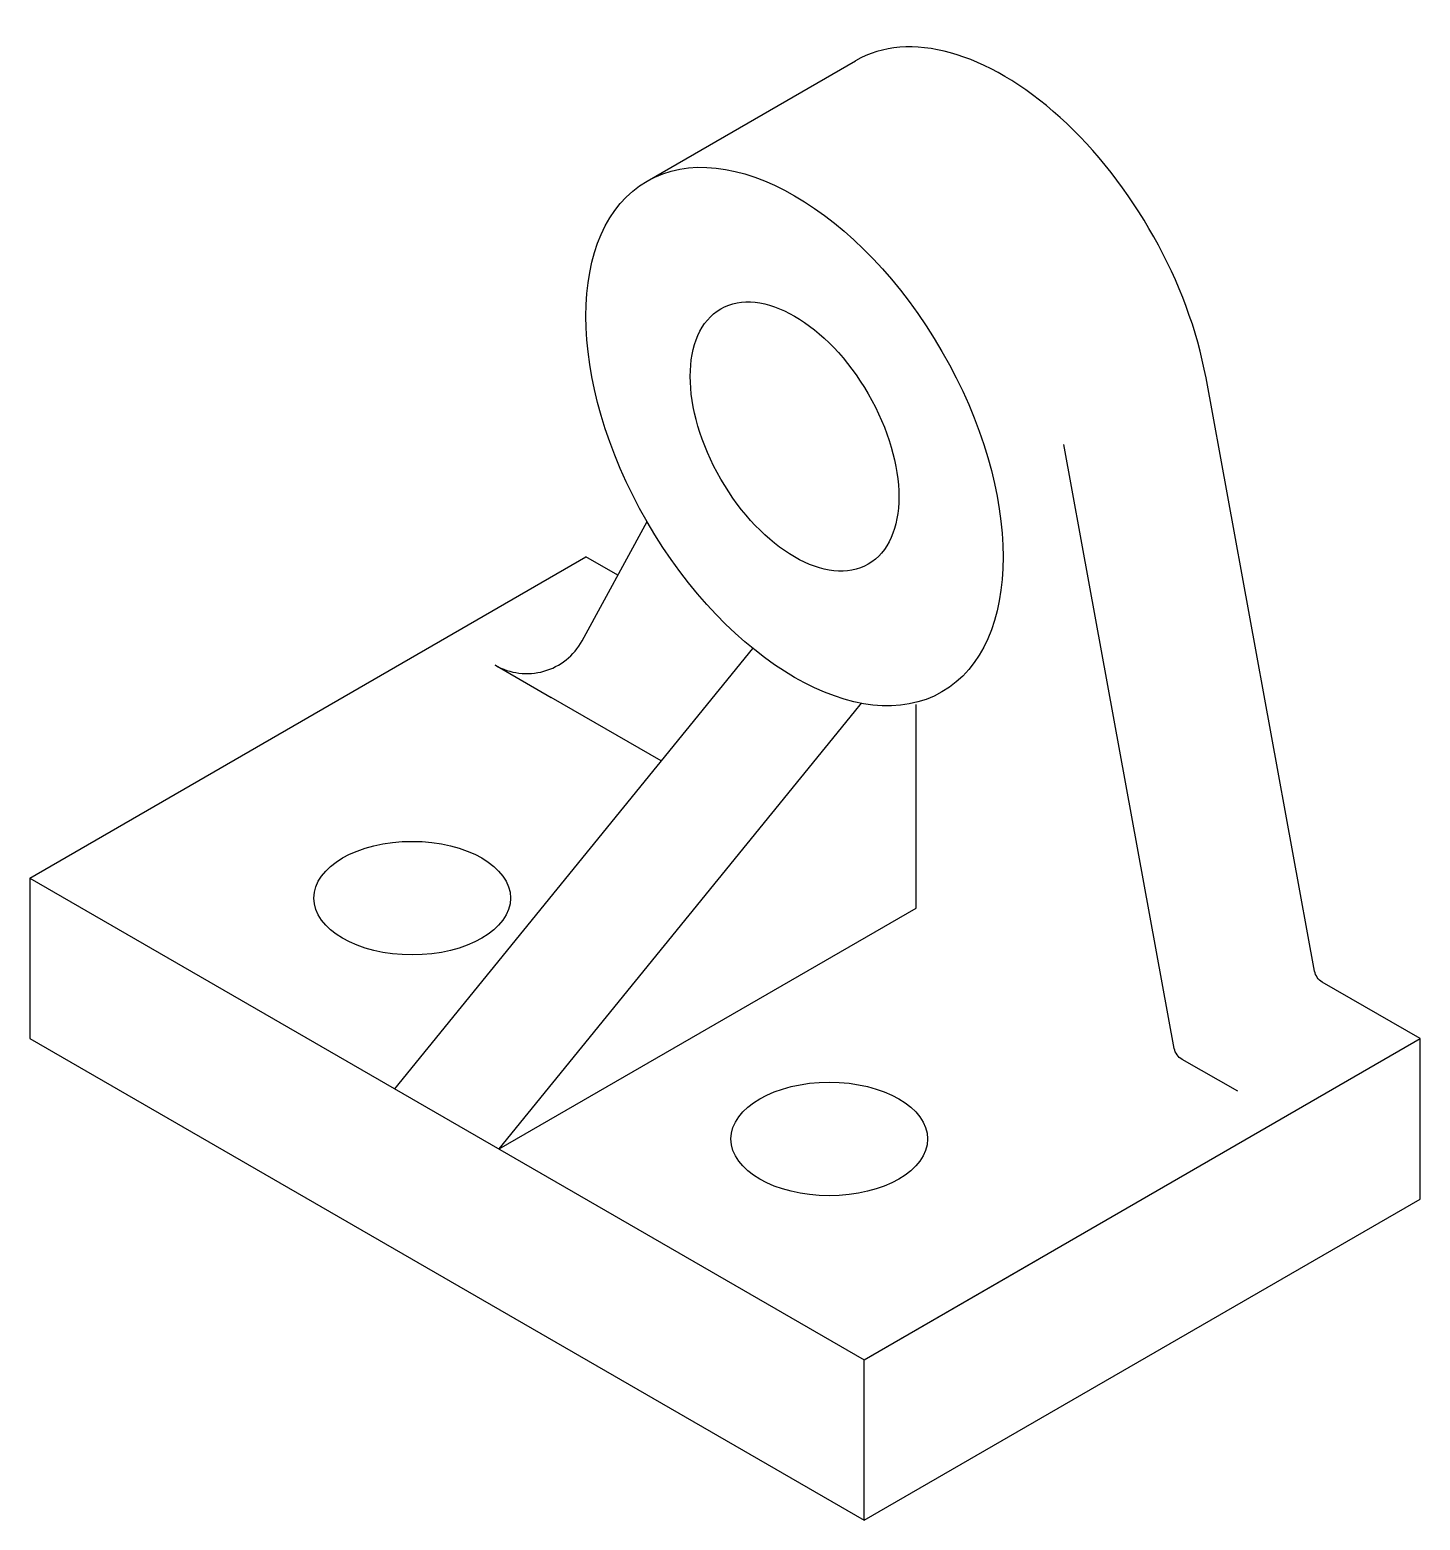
# Model space of a CAD drawing. Header units: millimetres. Extents: x 109 to 282, y 46 to 232.
import ezdxf

# ---------------------------------------------------------------- set-up
doc = ezdxf.new("R2010")
doc.units = ezdxf.units.MM
doc.header["$MEASUREMENT"] = 0

msp = doc.modelspace()

# ---------------------------------------------------------------- linework, layer by layer
at = {"color": 9, "true_color": 0xc7c8ca}
for p, q in [((185.97, 213.27), (211.95, 228.27)), ((241.1, 162.94), (237.89, 180.44)), ((154.54, 100.2), (199.14, 155.06)), ((167.07, 152.97), (174.03, 148.95)), ((167.53, 92.7), (211.8, 147.15)), ((211.8, 147.15), (212.68, 148.23)), ((219.5, 122.7), (219.5, 148.07))]:
    msp.add_line(p, q, dxfattribs=at)
for p, q in [((109.08, 126.45), (178.36, 166.45)), ((182.32, 164.17), (178.35, 166.46)), ((109.08, 126.45), (213, 66.45)), ((109.08, 126.45), (109.08, 106.45)), ((109.08, 106.45), (213, 46.45)), ((213, 66.45), (282.28, 106.45)), ((282.28, 86.45), (282.28, 106.45)), ((213, 46.45), (282.28, 86.45)), ((213, 66.45), (234.65, 78.95)), ((213, 46.45), (213, 66.45))]:
    msp.add_line(p, q)
at = {"color": 7, "true_color": 0xffffff}
for p, q in [((187.74, 141.04), (174.03, 148.95)), ((167.53, 92.7), (219.5, 122.7))]:
    msp.add_line(p, q, dxfattribs=at)
at = {"color": 9, "true_color": 0xc7c8ca}
for points in [[(282.28, 106.45), (270.09, 113.49, -0.220006), (269.13, 114.86), (255.61, 188.75)], [(167.02, 153), (167.07, 152.97, 0.421357), (177.88, 156.01), (185.97, 170.85)], [(259.58, 99.9), (252.63, 103.85, -0.221668), (251.65, 105.23), (241.1, 162.94)]]:
    msp.add_lwpolyline(points, format="xyb", dxfattribs=at)
msp.add_ellipse((230.32, 196.45), major_axis=(18.37, -31.82), ratio=0.57735, start_param=7.300568, end_param=9.424778, dxfattribs=at)
for major_axis in [(18.37, -31.82), (9.19, -15.91)]:
    msp.add_ellipse((204.34, 181.45), major_axis=major_axis, ratio=0.57735, dxfattribs=at)
for centre in [(156.71, 123.95), (208.67, 93.95)]:
    msp.add_ellipse(centre, major_axis=(-12.25, 0), ratio=0.57735)

doc.saveas('drawing.dxf')
